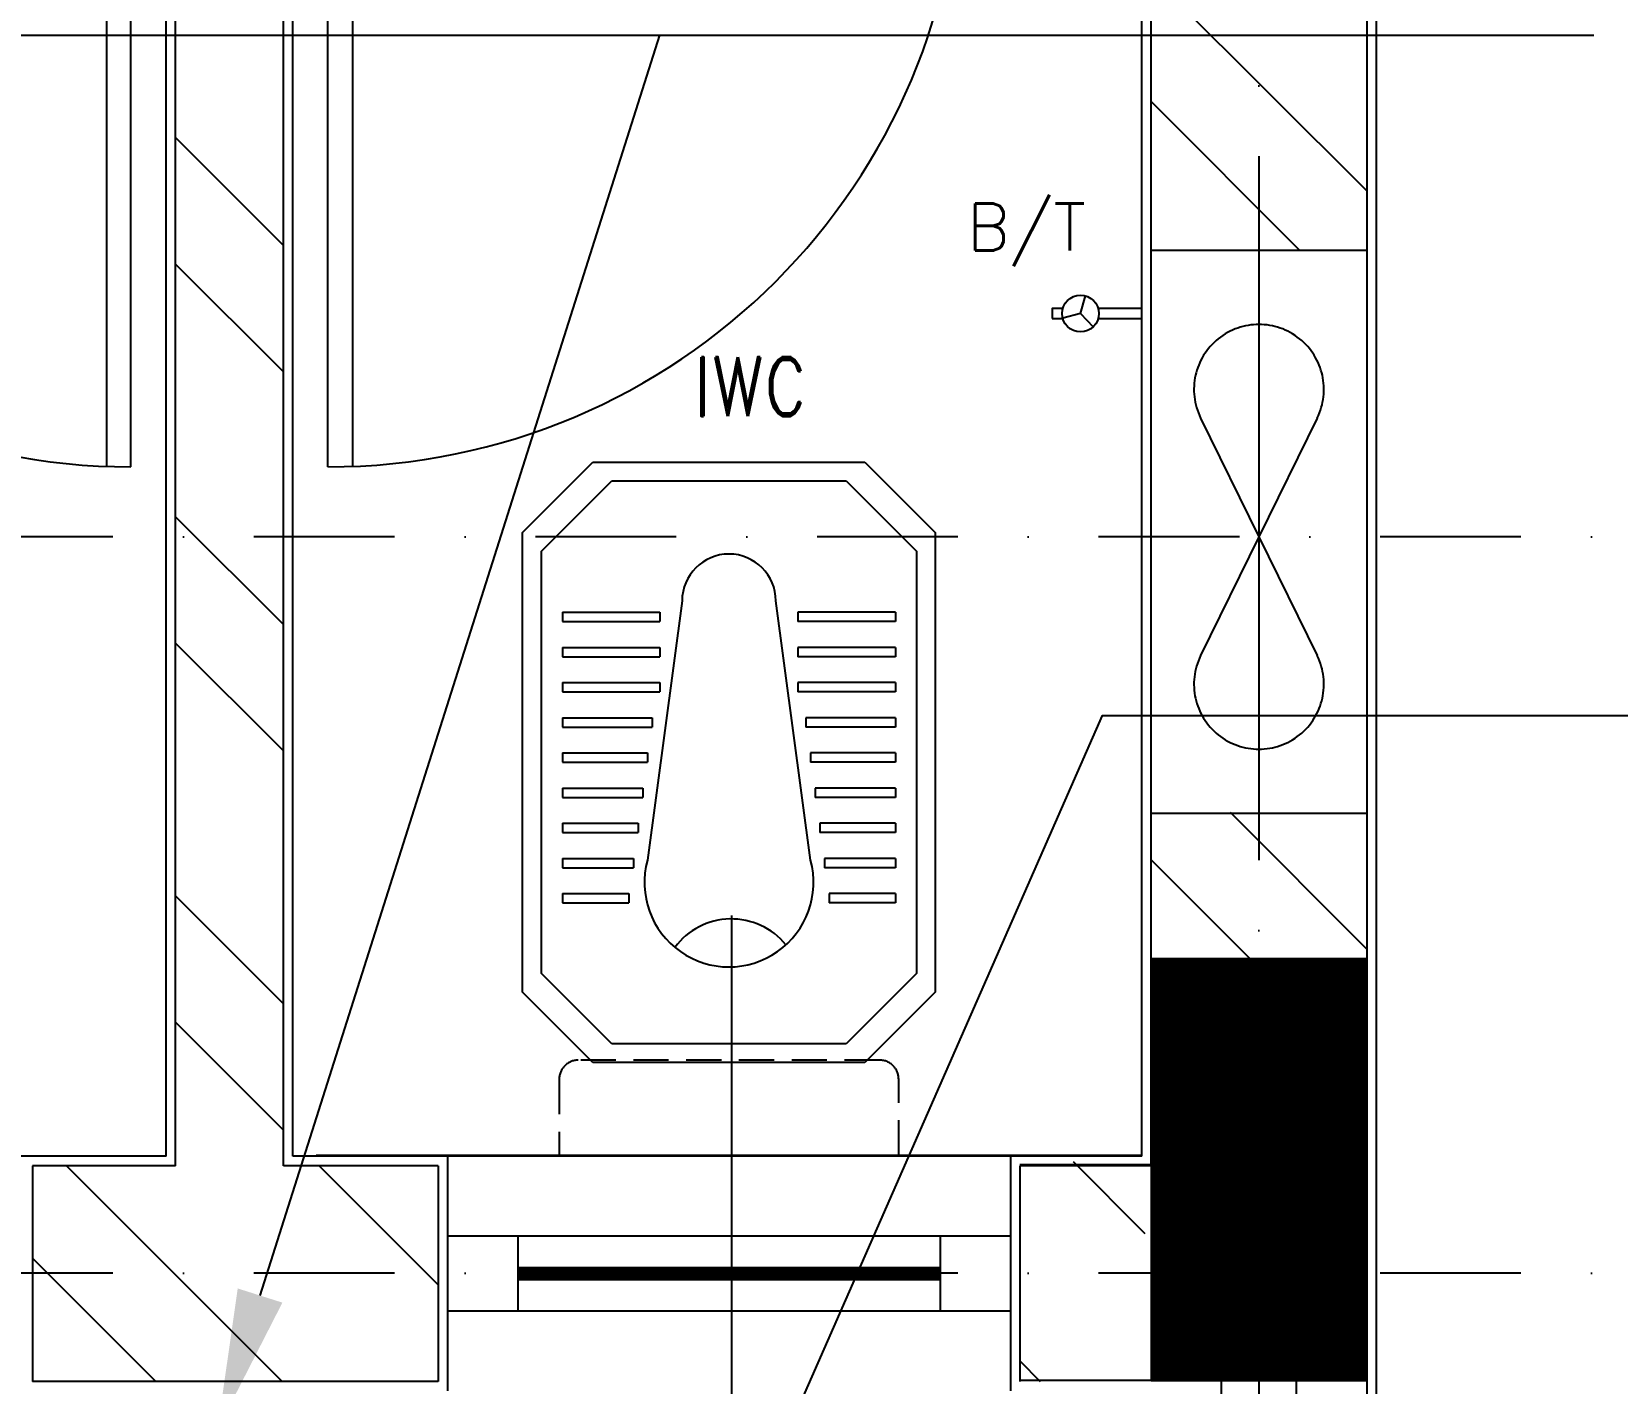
# Model space of a CAD drawing. Extents: x -437689 to -407696, y -55787 to -37037.
# Drawn here: x -433871 to -433026, y -40859 to -40139 of the extents above; entities that cross this region are included whole.
import ezdxf
from ezdxf.enums import TextEntityAlignment as Align

# ---------------------------------------------------------------- set-up
doc = ezdxf.new("R2010")
doc.units = 0
doc.header["$LTSCALE"] = 150
doc.header["$MEASUREMENT"] = 0
for name, pattern in [('DASHDOT', [1, 0.5, -0.25, 0, -0.25]), ('HIDDEN', [9.525, 6.35, -3.175]), ('HIDDEN2', [0.1875, 0.125, -0.0625])]:
    doc.linetypes.add(name, pattern=pattern)
doc.layers.get('0').update_dxf_attribs({"linetype": 'CONTINUOUS'})
for name, color, linetype in [('COL', 2, 'CONTINUOUS'), ('DIM', 6, 'CONTINUOUS'), ('DOOR', 31, 'CONTINUOUS'), ('DR', 6, 'CONTINUOUS'), ('GRID', 252, 'DASHDOT'), ('TOILET', 9, 'CONTINUOUS'), ('TXT', 7, 'CONTINUOUS'), ('VENT', 8, 'HIDDEN'), ('WALL', 7, 'CONTINUOUS'), ('WIN-1', 56, 'CONTINUOUS')]:
    doc.layers.add(name, color=color, linetype=linetype)
doc.styles.add('ROMANS', font='romans.shx', dxfattribs={"height": 200})
doc.styles.add('TESTI', font='ROMAND.SHX')

msp = doc.modelspace()

# ---------------------------------------------------------------- linework, layer by layer
for q in [(-433309.47, -40279.92), (-433321.65, -40291.7), (-433305.36, -40296.36)]:
    msp.add_line((-433312.16, -40289.32), q)
at = {"color": 9, "linetype": 'HIDDEN2'}
for p, q in [((-433419.19, -40687.24), (-433579.89, -40687.24)), ((-433590.02, -40697.37), (-433590.02, -40738.08)), ((-433409.06, -40738.08), (-433409.06, -40697.37)), ((-433590.02, -40738.08), (-433409.06, -40738.08))]:
    msp.add_line(p, q, dxfattribs=at)
for points in [[(-433321.58, -40286.65), (-433327.28, -40286.65), (-433327.28, -40291.99)], [(-433302.75, -40291.99), (-433279.54, -40291.99), (-433279.54, -40286.65), (-433302.75, -40286.65)], [(-433327.28, -40291.99), (-433321.58, -40291.99)]]:
    msp.add_lwpolyline(points)
msp.add_circle((-433312.16, -40289.32), 9.79)
for centre, start, end in [((-433579.89, -40697.37), 90, 180), ((-433419.19, -40697.37), 0, 90)]:
    msp.add_arc(centre, 10.12, start, end, dxfattribs=at)
at = {"layer": 'COL'}
msp.add_line((-433274.54, -40633.08), (-433159.54, -40633.08), dxfattribs=at)
at = {"layer": 'COL', "const_width": 115}
msp.add_lwpolyline([(-433217.04, -40858.08), (-433217.04, -40633.08)], dxfattribs=at)
at = {"layer": 'COL'}
msp.add_lwpolyline([(-433274.54, -40633.08), (-433274.54, -40858.08), (-433274.54, -40858.08), (-433159.54, -40858.08), (-433159.54, -40633.08)], dxfattribs=at)
at = {"layer": 'DOOR', "color": 8}
for p, q in [((-433831.42, -40033.52), (-433831.42, -40370.77)), ((-433818.29, -40371.02), (-433818.29, -40033.52)), ((-433713.29, -40371.02), (-433713.29, -40033.52)), ((-433700.17, -40033.52), (-433700.17, -40370.77))]:
    msp.add_line(p, q, dxfattribs=at)
for centre, start, end in [((-433818.29, -40033.52), 180, 270), ((-433713.29, -40033.52), 270, 360)]:
    msp.add_arc(centre, 337.5, start, end, dxfattribs=at)
at = {"layer": 'DR', "linetype": 'CONTINUOUS', "ltscale": 900}
msp.add_line((-433498.24, -40610.22), (-433498.24, -41105.22), dxfattribs=at)
at = {"layer": 'DR'}
msp.add_line((-433498.24, -40790.59), (-433498.24, -40892.43), dxfattribs=at)
at = {"layer": 'DR', "linetype": 'CONTINUOUS', "ltscale": 900}
for points in [[(-434647.29, -40792.11), (-434365.5, -40141), (-433536.59, -40141), (-433536.59, -40141)], [(-433749.48, -40812.72), (-433536.33, -40141), (-433088.85, -40141), (-433038.45, -40141)], [(-433530.36, -41027.01), (-433300.49, -40503.54), (-432707.88, -40503.54), (-432657.48, -40503.54)]]:
    msp.add_lwpolyline(points, dxfattribs=at)
msp.add_solid([(-433737.57, -40816.5), (-433772.16, -40884.2), (-433761.39, -40808.94)], dxfattribs=at)
at = {"layer": 'GRID'}
for p, q in [((-433217.04, -38254.18), (-433217.04, -43799.85)), ((-432777.17, -40408.3), (-436565.54, -40408.3))]:
    msp.add_line(p, q, dxfattribs=at)
at = {"layer": 'GRID', "color": 9}
msp.add_line((-432777.17, -40800.8), (-436565.54, -40800.8), dxfattribs=at)
at = {"layer": 'TOILET'}
for p, q in [((-433609.54, -40406.02), (-433572.04, -40368.52)), ((-433572.04, -40368.52), (-433427.04, -40368.52)), ((-433427.04, -40368.52), (-433389.54, -40406.02)), ((-433599.54, -40416.02), (-433562.04, -40378.52)), ((-433562.04, -40378.52), (-433437.04, -40378.52)), ((-433437.04, -40378.52), (-433399.54, -40416.02)), ((-433609.54, -40651.02), (-433609.54, -40406.02)), ((-433389.54, -40406.02), (-433389.54, -40651.02)), ((-433599.54, -40641.02), (-433599.54, -40416.02)), ((-433399.54, -40416.02), (-433399.54, -40641.02)), ((-433588.27, -40448.47), (-433588.27, -40453.47)), ((-433588.27, -40448.47), (-433536.3, -40448.47)), ((-433524.54, -40442.49), (-433543.02, -40580.64)), ((-433536.3, -40448.47), (-433536.3, -40453.47)), ((-433456.06, -40580.64), (-433474.54, -40442.49)), ((-433462.78, -40448.47), (-433462.78, -40453.47)), ((-433410.81, -40448.47), (-433462.78, -40448.47)), ((-433410.81, -40448.47), (-433410.81, -40453.47)), ((-433588.27, -40453.47), (-433536.3, -40453.47)), ((-433410.81, -40453.47), (-433462.78, -40453.47)), ((-433588.27, -40467.22), (-433536.3, -40467.22)), ((-433588.27, -40467.22), (-433588.27, -40472.22)), ((-433588.27, -40472.22), (-433536.3, -40472.22)), ((-433536.3, -40467.22), (-433536.3, -40472.22)), ((-433462.78, -40467.22), (-433462.78, -40472.22)), ((-433410.81, -40467.22), (-433462.78, -40467.22)), ((-433410.81, -40472.22), (-433462.78, -40472.22)), ((-433410.81, -40467.22), (-433410.81, -40472.22)), ((-433588.27, -40485.97), (-433536.3, -40485.97)), ((-433588.27, -40485.97), (-433588.27, -40490.97)), ((-433588.27, -40485.97), (-433536.3, -40485.97)), ((-433588.27, -40485.97), (-433588.27, -40490.97)), ((-433588.27, -40490.97), (-433536.3, -40490.97)), ((-433588.27, -40490.97), (-433536.3, -40490.97)), ((-433536.3, -40485.97), (-433536.3, -40490.97)), ((-433536.3, -40485.97), (-433536.3, -40490.97)), ((-433462.78, -40485.97), (-433462.78, -40490.97)), ((-433462.78, -40485.97), (-433462.78, -40490.97)), ((-433410.81, -40485.97), (-433462.78, -40485.97)), ((-433410.81, -40485.97), (-433462.78, -40485.97)), ((-433410.81, -40490.97), (-433462.78, -40490.97)), ((-433410.81, -40490.97), (-433462.78, -40490.97)), ((-433410.81, -40485.97), (-433410.81, -40490.97)), ((-433410.81, -40485.97), (-433410.81, -40490.97)), ((-433588.27, -40504.72), (-433540.43, -40504.72)), ((-433588.27, -40504.72), (-433588.27, -40509.72)), ((-433540.43, -40504.72), (-433540.43, -40509.72)), ((-433458.65, -40504.72), (-433458.65, -40509.72)), ((-433410.81, -40504.72), (-433458.65, -40504.72)), ((-433410.81, -40504.72), (-433410.81, -40509.72)), ((-433588.27, -40509.72), (-433540.43, -40509.72)), ((-433410.81, -40509.72), (-433458.65, -40509.72)), ((-433588.27, -40523.47), (-433542.94, -40523.47)), ((-433588.27, -40523.47), (-433542.94, -40523.47)), ((-433588.27, -40523.47), (-433588.27, -40528.47)), ((-433588.27, -40523.47), (-433588.27, -40528.47)), ((-433542.94, -40523.47), (-433542.94, -40528.47)), ((-433542.94, -40523.47), (-433542.94, -40528.47)), ((-433456.14, -40523.47), (-433456.14, -40528.47)), ((-433456.14, -40523.47), (-433456.14, -40528.47)), ((-433410.81, -40523.47), (-433456.14, -40523.47)), ((-433410.81, -40523.47), (-433456.14, -40523.47)), ((-433410.81, -40523.47), (-433410.81, -40528.47)), ((-433410.81, -40523.47), (-433410.81, -40528.47)), ((-433588.27, -40528.47), (-433542.94, -40528.47)), ((-433588.27, -40528.47), (-433542.94, -40528.47)), ((-433410.81, -40528.47), (-433456.14, -40528.47)), ((-433410.81, -40528.47), (-433456.14, -40528.47)), ((-433588.27, -40542.22), (-433545.45, -40542.22)), ((-433588.27, -40542.22), (-433588.27, -40547.22)), ((-433545.45, -40542.22), (-433545.45, -40547.22)), ((-433453.63, -40542.22), (-433453.63, -40547.22)), ((-433410.81, -40542.22), (-433453.63, -40542.22)), ((-433410.81, -40542.22), (-433410.81, -40547.22)), ((-433588.27, -40547.22), (-433545.45, -40547.22)), ((-433410.81, -40547.22), (-433453.63, -40547.22)), ((-433588.27, -40560.97), (-433547.96, -40560.97)), ((-433588.27, -40560.97), (-433547.96, -40560.97)), ((-433588.27, -40560.97), (-433588.27, -40565.97)), ((-433588.27, -40560.97), (-433588.27, -40565.97)), ((-433588.27, -40565.97), (-433547.96, -40565.97)), ((-433588.27, -40565.97), (-433547.96, -40565.97)), ((-433547.96, -40560.97), (-433547.96, -40565.97)), ((-433547.96, -40560.97), (-433547.96, -40565.97)), ((-433410.81, -40560.97), (-433451.13, -40560.97)), ((-433451.13, -40560.97), (-433451.13, -40565.97)), ((-433410.81, -40560.97), (-433451.13, -40560.97)), ((-433451.13, -40560.97), (-433451.13, -40565.97)), ((-433410.81, -40565.97), (-433451.13, -40565.97)), ((-433410.81, -40565.97), (-433451.13, -40565.97)), ((-433410.81, -40560.97), (-433410.81, -40565.97)), ((-433410.81, -40560.97), (-433410.81, -40565.97)), ((-433588.27, -40579.72), (-433550.46, -40579.72)), ((-433588.27, -40579.72), (-433588.27, -40584.72)), ((-433588.27, -40584.72), (-433550.46, -40584.72)), ((-433550.46, -40579.72), (-433550.46, -40584.72)), ((-433410.81, -40579.72), (-433448.62, -40579.72)), ((-433448.62, -40579.72), (-433448.62, -40584.72)), ((-433410.81, -40584.72), (-433448.62, -40584.72)), ((-433410.81, -40579.72), (-433410.81, -40584.72)), ((-433588.27, -40598.47), (-433588.27, -40603.47)), ((-433588.27, -40598.47), (-433588.27, -40603.47)), ((-433588.27, -40598.47), (-433552.97, -40598.47)), ((-433588.27, -40598.47), (-433552.97, -40598.47)), ((-433552.97, -40598.47), (-433552.97, -40603.47)), ((-433552.97, -40598.47), (-433552.97, -40603.47)), ((-433446.11, -40598.47), (-433446.11, -40603.47)), ((-433446.11, -40598.47), (-433446.11, -40603.47)), ((-433410.81, -40598.47), (-433446.11, -40598.47)), ((-433410.81, -40598.47), (-433446.11, -40598.47)), ((-433410.81, -40598.47), (-433410.81, -40603.47)), ((-433410.81, -40598.47), (-433410.81, -40603.47)), ((-433588.27, -40603.47), (-433552.97, -40603.47)), ((-433588.27, -40603.47), (-433552.97, -40603.47)), ((-433410.81, -40603.47), (-433446.11, -40603.47)), ((-433410.81, -40603.47), (-433446.11, -40603.47)), ((-433562.04, -40678.52), (-433599.54, -40641.02)), ((-433399.54, -40641.02), (-433437.04, -40678.52)), ((-433572.04, -40688.52), (-433609.54, -40651.02)), ((-433389.54, -40651.02), (-433427.04, -40688.52)), ((-433437.04, -40678.52), (-433562.04, -40678.52)), ((-433427.04, -40688.52), (-433572.04, -40688.52))]:
    msp.add_line(p, q, dxfattribs=at)
for centre, radius, start, end in [((-433499.54, -40442.49), 25, 0, 180), ((-433499.54, -40592.49), 45.07, 164.76191, 15.23809), ((-433498.24, -40649.51), 37.51, 39.22632, 143.3943)]:
    msp.add_arc(centre, radius, start, end, dxfattribs=at)
at = {"layer": 'VENT', "const_width": 7.5}
msp.add_lwpolyline([(-433387.04, -40801.02), (-433612.04, -40801.02)], dxfattribs=at)
at = {"layer": 'WALL', "color": 9}
for p, q in [((-433154.54, -39294.33), (-433154.54, -42369.38)), ((-433799.54, -40738.52), (-433799.54, -40006.02)), ((-433732.04, -40738.52), (-433732.04, -40006.02)), ((-433279.54, -40738.52), (-433279.54, -40073.52)), ((-433799.54, -40738.52), (-434252.04, -40738.52)), ((-433279.54, -40738.52), (-433732.04, -40738.52))]:
    msp.add_line(p, q, dxfattribs=at)
at = {"layer": 'WALL'}
for p, q in [((-433159.54, -39899.33), (-433159.54, -42369.38)), ((-433794.54, -40743.52), (-433794.54, -40011.02)), ((-433794.54, -40743.52), (-433794.54, -40011.02)), ((-433794.54, -40743.52), (-433794.54, -40011.02)), ((-433737.04, -40743.52), (-433737.04, -40011.02)), ((-433737.04, -40743.52), (-433737.04, -40011.02)), ((-433274.54, -40743.08), (-433274.54, -40068.08)), ((-433274.54, -40743.08), (-433274.54, -40068.08)), ((-433274.54, -40743.52), (-433274.54, -40068.52)), ((-433274.54, -40743.52), (-433274.54, -40068.52)), ((-433279.54, -40738.08), (-433279.54, -40073.08)), ((-433794.54, -40743.52), (-433870.79, -40743.52)), ((-433654.54, -40743.52), (-433737.04, -40743.52)), ((-433279.54, -40738.08), (-433719.54, -40738.08)), ((-433274.54, -40743.08), (-433344.54, -40743.08)), ((-433274.54, -40743.52), (-433344.54, -40743.52)), ((-433654.54, -40858.52), (-433870.79, -40858.52)), ((-433159.54, -40858.08), (-433344.54, -40858.08))]:
    msp.add_line(p, q, dxfattribs=at)
at = {"layer": 'WALL', "color": 9, "linetype": 'DASHDOT', "ltscale": 900}
for p, q in [((-433274.54, -40108.95), (-433159.54, -40223.95)), ((-433274.54, -40176.3), (-433195.69, -40255.15)), ((-433794.54, -40195.55), (-433737.04, -40253.05)), ((-433794.54, -40262.9), (-433737.04, -40320.4)), ((-433794.54, -40397.61), (-433737.04, -40455.11)), ((-433794.54, -40464.96), (-433737.04, -40522.46)), ((-433232.45, -40555.15), (-433159.54, -40628.06)), ((-433274.54, -40580.41), (-433221.87, -40633.08)), ((-433794.54, -40599.66), (-433737.04, -40657.16)), ((-433794.54, -40667.01), (-433737.04, -40724.51)), ((-433852.74, -40743.52), (-433737.74, -40858.52)), ((-433718.03, -40743.52), (-433654.54, -40807.01)), ((-433649.54, -40738.52), (-433649.54, -40863.52)), ((-433349.54, -40738.52), (-433349.54, -40863.52)), ((-433316.11, -40741.33), (-433277.83, -40779.62)), ((-433870.79, -40792.82), (-433805.09, -40858.52)), ((-433344.54, -40847.61), (-433333.63, -40858.52))]:
    msp.add_line(p, q, dxfattribs=at)
at = {"layer": 'WALL', "linetype": 'DASHDOT', "ltscale": 900}
for p, q in [((-433274.54, -40255.58), (-433159.54, -40255.58)), ((-433217.04, -40255.58), (-433217.04, -40555.58)), ((-433248.12, -40345.02), (-433185.96, -40471.59)), ((-433185.96, -40345.02), (-433248.12, -40471.59)), ((-433274.54, -40555.58), (-433159.54, -40555.58)), ((-433870.79, -40743.52), (-433870.79, -40858.52)), ((-433654.54, -40743.52), (-433654.54, -40858.52)), ((-433344.54, -40743.52), (-433344.54, -40858.52))]:
    msp.add_line(p, q, dxfattribs=at)
at = {"layer": 'WALL', "linetype": 'CONTINUOUS', "ltscale": 900}
for p, q in [((-433649.54, -40740.91), (-433649.54, -40858.52)), ((-433349.54, -40740.91), (-433349.54, -40858.52)), ((-433612.04, -40781.02), (-433612.04, -40821.02)), ((-433387.04, -40781.02), (-433387.04, -40821.02))]:
    msp.add_line(p, q, dxfattribs=at)
at = {"layer": 'WALL', "linetype": 'DASHDOT', "ltscale": 900}
for centre, start, end in [((-433217.04, -40329.75), 333.84381, 206.15619), ((-433217.04, -40486.86), 153.84381, 26.15619)]:
    msp.add_arc(centre, 34.63, start, end, dxfattribs=at)
at = {"layer": 'WIN-1'}
for p, q in [((-433349.54, -40781.02), (-433649.54, -40781.02)), ((-433349.54, -40821.02), (-433649.54, -40821.02)), ((-433237.04, -41458.08), (-433237.04, -40858.08)), ((-433197.04, -41458.08), (-433197.04, -40858.08))]:
    msp.add_line(p, q, dxfattribs=at)

# ---------------------------------------------------------------- texts
at = {"layer": 'DIM', "color": 7, "style": 'ROMANS'}
msp.add_text('B/T', height=25, rotation=360, dxfattribs=at).set_placement((-433309.34, -40243.23), align=Align.MIDDLE_RIGHT)
at = {"layer": 'TXT', "style": 'TESTI', "width": 0.8}
msp.add_text('IWC', height=31.5, dxfattribs=at).set_placement((-433518.57, -40344))

doc.saveas('drawing.dxf')
